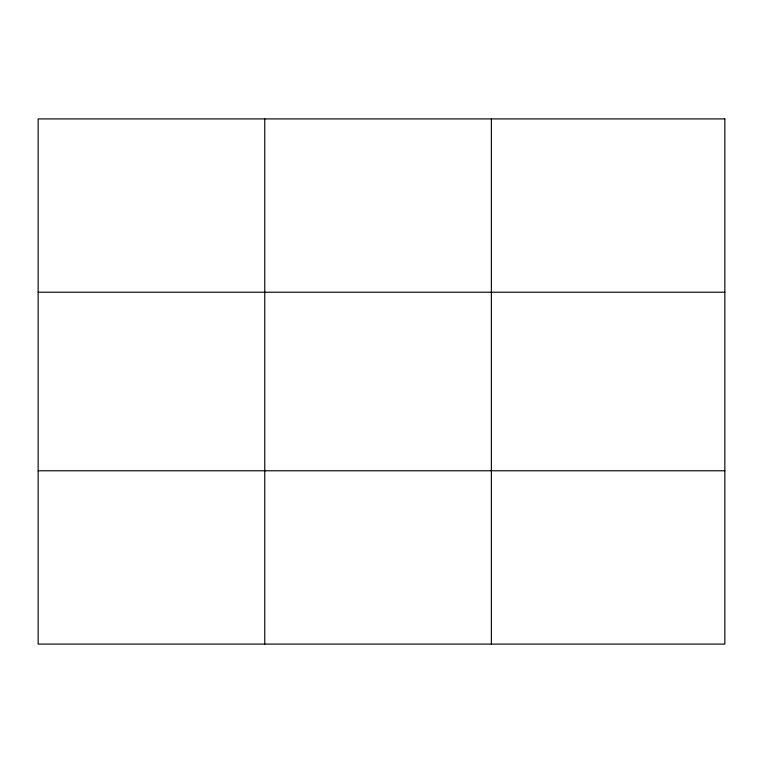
<?xml version="1.0" encoding="UTF-8"?>
<svg xmlns="http://www.w3.org/2000/svg" width="763" height="763" viewBox="0 0 763 763"><rect width="100%" height="100%" fill="white"/><g stroke="black" fill="none" stroke-linecap="round" stroke-linejoin="round"><path stroke-width="1.14" d="M264.761 118.914L264.761 644.086M491.372 118.914L491.372 644.086M38.15 292.219L724.85 292.219M38.15 470.781L724.85 470.781M724.85 118.914L724.85 644.086L38.15 644.086L38.15 118.914L724.85 118.914"/></g></svg>
